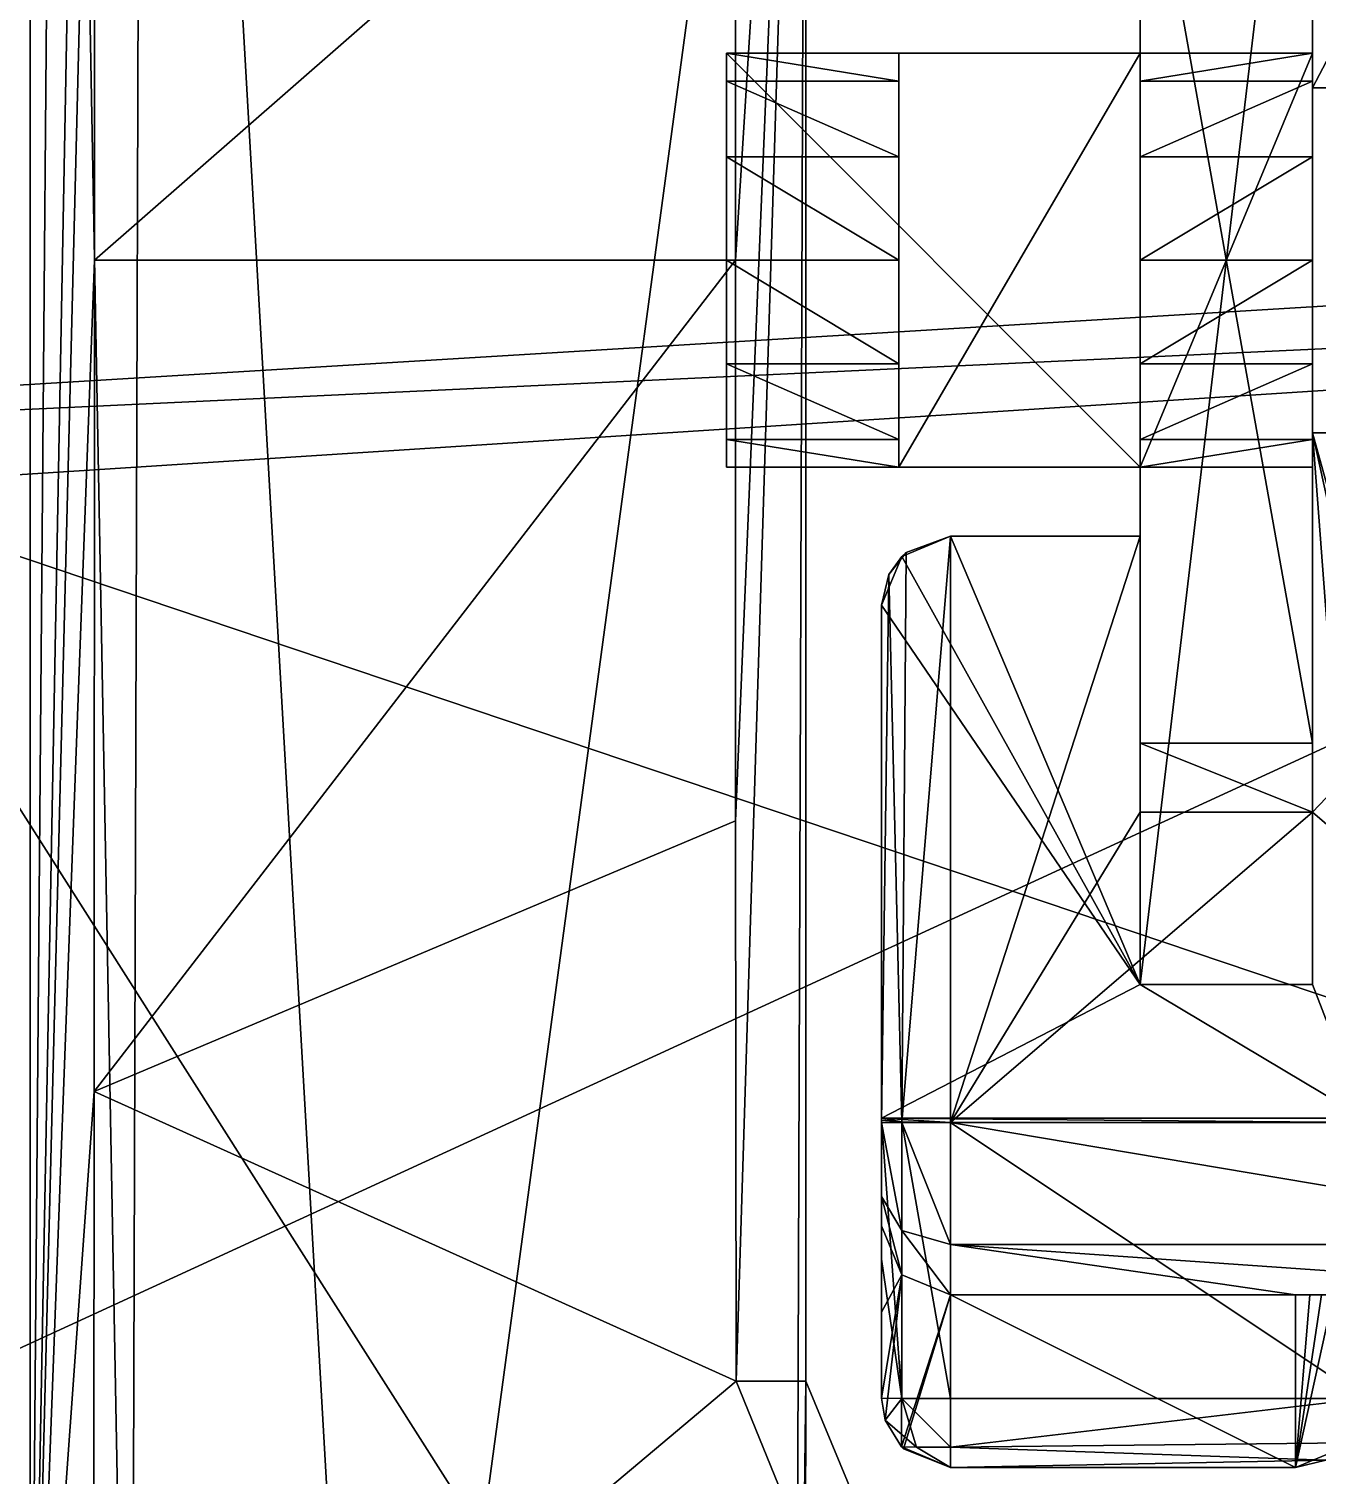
# Model space of a CAD drawing. Header units: millimetres. Extents: x -228 to 228, y -204 to 237.
# Drawn here: x -36.004 to -32.267, y -3.522 to 0.671 of the extents above; entities that cross this region are included whole.
import ezdxf

# ---------------------------------------------------------------- set-up
doc = ezdxf.new("R2010")
doc.units = ezdxf.units.MM
doc.header["$LTSCALE"] = 127.314815
for name, color, linetype in [('2239', 7, 'CONTINUOUS'), ('4303', 7, 'CONTINUOUS'), ('4312', 7, 'CONTINUOUS'), ('4602', 7, 'CONTINUOUS'), ('5620', 7, 'CONTINUOUS'), ('5668', 7, 'CONTINUOUS'), ('5669', 7, 'CONTINUOUS'), ('5715', 7, 'CONTINUOUS'), ('5716', 7, 'CONTINUOUS'), ('5718', 7, 'CONTINUOUS'), ('5723', 7, 'CONTINUOUS'), ('5725', 7, 'CONTINUOUS'), ('5727', 7, 'CONTINUOUS'), ('5729', 7, 'CONTINUOUS'), ('5902', 7, 'CONTINUOUS'), ('5910', 7, 'CONTINUOUS'), ('5911', 7, 'CONTINUOUS'), ('5922', 7, 'CONTINUOUS'), ('5923', 7, 'CONTINUOUS'), ('5924', 7, 'CONTINUOUS'), ('5925', 7, 'CONTINUOUS'), ('5926', 7, 'CONTINUOUS'), ('5935', 7, 'CONTINUOUS'), ('5936', 7, 'CONTINUOUS'), ('6000', 7, 'CONTINUOUS'), ('6010', 7, 'CONTINUOUS'), ('6146', 7, 'CONTINUOUS'), ('6147', 7, 'CONTINUOUS'), ('6151', 7, 'CONTINUOUS'), ('6152', 7, 'CONTINUOUS'), ('6153', 7, 'CONTINUOUS'), ('6154', 7, 'CONTINUOUS'), ('6155', 7, 'CONTINUOUS'), ('6157', 7, 'CONTINUOUS'), ('6158', 7, 'CONTINUOUS'), ('6159', 7, 'CONTINUOUS'), ('6160', 7, 'CONTINUOUS'), ('6161', 7, 'CONTINUOUS'), ('6162', 7, 'CONTINUOUS'), ('6163', 7, 'CONTINUOUS'), ('6164', 7, 'CONTINUOUS'), ('6165', 7, 'CONTINUOUS'), ('6166', 7, 'CONTINUOUS'), ('6167', 7, 'CONTINUOUS'), ('6193', 7, 'CONTINUOUS'), ('6198', 7, 'CONTINUOUS'), ('6202', 7, 'CONTINUOUS'), ('6204', 7, 'CONTINUOUS'), ('6295', 7, 'CONTINUOUS'), ('6301', 7, 'CONTINUOUS')]:
    doc.layers.add(name, color=color, linetype=linetype)

msp = doc.modelspace()

# ---------------------------------------------------------------- linework, layer by layer
at = {"layer": '2239', "color": 5, "linetype": 'Continuous'}
msp.add_3dface([(-33.5, 49, 1084.49), (-50.2237, -78.1536, 1084.49), (-34.9323, 44.5917, 1084.49), (-33.5, 49, 1084.49)], dxfattribs=at)
at = {"layer": '4303', "color": 6, "linetype": 'Continuous'}
for points in [[(-27.7579, -3.6463, 1069.0156), (-25.4538, 0.0609, 1068.1537), (-36.6226, -0.6594, 1072.2451), (-27.7579, -3.6463, 1069.0156)], [(-41.0937, -4.2681, 1073.5661), (-34.4516, -4.071, 1071.462), (-36.6226, -0.6594, 1072.2451), (-41.0937, -4.2681, 1073.5661)], [(-34.4516, -4.071, 1071.462), (-27.7579, -3.6463, 1069.0156), (-36.6226, -0.6594, 1072.2451), (-34.4516, -4.071, 1071.462)]]:
    msp.add_3dface(points, dxfattribs=at)
at = {"layer": '4312', "color": 6, "linetype": 'Continuous'}
for points in [[(-36.6226, -0.6594, 1072.2451), (-25.4538, 0.0609, 1068.1537), (-41.2243, -0.6767, 1038.9183), (-36.6226, -0.6594, 1072.2451)], [(-41.2243, -0.6767, 1038.9183), (-25.4538, 0.0609, 1068.1537), (-29.0418, 0.0609, 1038.9312), (-41.2243, -0.6767, 1038.9183)]]:
    msp.add_3dface(points, dxfattribs=at)
at = {"layer": '4602', "color": 6, "linetype": 'Continuous'}
for points in [[(-37.9733, -4.0485, 1038.8595), (-41.2243, -0.6767, 1038.9183), (-29.0418, 0.0609, 1038.9312), (-37.9733, -4.0485, 1038.8595)], [(-32.2296, -3.7034, 1038.8655), (-37.9733, -4.0485, 1038.8595), (-29.0418, 0.0609, 1038.9312), (-32.2296, -3.7034, 1038.8655)]]:
    msp.add_3dface(points, dxfattribs=at)
at = {"layer": '5620', "color": 6, "linetype": 'Continuous'}
for points in [[(-33.4718, -2.5, 1030.5486), (-33.4718, -2.8131, 1030.6788), (-33.5304, -2.5, 1030.69), (-33.4718, -2.5, 1030.5486)], [(-33.5304, -2.5, 1030.69), (-33.4718, -2.8131, 1030.6788), (-33.5304, -2.715, 1030.7808), (-33.5304, -2.5, 1030.69)], [(-33.4718, -2.5, 1030.5486), (-33.3304, -2.5, 1030.49), (-33.3304, -2.8536, 1030.6364), (-33.4718, -2.5, 1030.5486)], [(-33.4718, -2.8131, 1030.6788), (-33.4718, -2.5, 1030.5486), (-33.3304, -2.8536, 1030.6364), (-33.4718, -2.8131, 1030.6788)], [(-33.4718, -2.8131, 1030.6788), (-33.4718, -2.9414, 1030.9927), (-33.5304, -2.715, 1030.7808), (-33.4718, -2.8131, 1030.6788)], [(-33.5304, -2.715, 1030.7808), (-33.4718, -2.9414, 1030.9927), (-33.5304, -2.7999, 1030.9982), (-33.5304, -2.715, 1030.7808)], [(-33.4718, -2.9414, 1030.9927), (-33.4718, -2.8131, 1030.6788), (-33.3304, -3, 1030.99), (-33.4718, -2.9414, 1030.9927)], [(-33.3304, -3, 1030.99), (-33.4718, -2.8131, 1030.6788), (-33.3304, -2.8536, 1030.6364), (-33.3304, -3, 1030.99)]]:
    msp.add_3dface(points, dxfattribs=at)
at = {"layer": '5668', "color": 6, "linetype": 'Continuous'}
for points in [[(-32.2804, -0.5, 1036.14), (-31.7304, -2.4878, 1036.14), (-29.9804, -0.5, 1036.14), (-32.2804, -0.5, 1036.14)], [(-31.7304, -2.4878, 1036.14), (-32.2804, -0.5, 1036.14), (-31.7304, -3, 1036.14), (-31.7304, -2.4878, 1036.14)], [(-32.2804, -0.5, 1036.14), (-32.2804, -2.1, 1036.14), (-32.1304, -2.4878, 1036.14), (-32.2804, -0.5, 1036.14)], [(-31.7304, -3, 1036.14), (-32.2804, -0.5, 1036.14), (-32.1304, -2.4878, 1036.14), (-31.7304, -3, 1036.14)], [(-33.3304, -0.8, 1036.14), (-33.4718, -0.8586, 1036.14), (-32.7804, -2.1, 1036.14), (-33.3304, -0.8, 1036.14)], [(-32.7804, -0.8, 1036.14), (-33.3304, -0.8, 1036.14), (-32.7804, -2.1, 1036.14), (-32.7804, -0.8, 1036.14)], [(-33.4718, -0.8586, 1036.14), (-33.5304, -1, 1036.14), (-32.7804, -2.1, 1036.14), (-33.4718, -0.8586, 1036.14)], [(-33.5304, -1, 1036.14), (-33.5304, -2.4878, 1036.14), (-32.7804, -2.1, 1036.14), (-33.5304, -1, 1036.14)], [(-33.5304, -2.4878, 1036.14), (-32.1304, -2.4878, 1036.14), (-32.7804, -2.1, 1036.14), (-33.5304, -2.4878, 1036.14)], [(-32.1304, -2.4878, 1036.14), (-32.2804, -2.1, 1036.14), (-32.7804, -2.1, 1036.14), (-32.1304, -2.4878, 1036.14)]]:
    msp.add_3dface(points, dxfattribs=at)
at = {"layer": '5669', "color": 6, "linetype": 'Continuous'}
for points in [[(-29.9804, 0.5, 1036.14), (-32.1304, 2.4878, 1036.14), (-32.2804, 2.1, 1036.14), (-29.9804, 0.5, 1036.14)], [(-32.2804, 0.5, 1036.14), (-29.9804, 0.5, 1036.14), (-32.2804, 2.1, 1036.14), (-32.2804, 0.5, 1036.14)]]:
    msp.add_3dface(points, dxfattribs=at)
at = {"layer": '5715', "color": 6, "linetype": 'Continuous'}
for points in [[(-31.2304, -3, 1030.99), (-31.2304, -3, 1032.04), (-32.3304, -3, 1030.99), (-31.2304, -3, 1030.99)], [(-32.3304, -3, 1030.99), (-31.2304, -3, 1032.04), (-32.2886, -3, 1031.0371), (-32.3304, -3, 1030.99)], [(-32.2886, -3, 1031.0371), (-31.2304, -3, 1032.04), (-32.2544, -3, 1031.1497), (-32.2886, -3, 1031.0371)]]:
    msp.add_3dface(points, dxfattribs=at)
at = {"layer": '5716', "color": 6, "linetype": 'Continuous'}
for points in [[(-33.3304, -2.5, 1036.49), (-33.3304, -3.3, 1036.49), (-32.1304, -3.3, 1036.49), (-33.3304, -2.5, 1036.49)], [(-32.1304, -2.5, 1036.49), (-33.3304, -2.5, 1036.49), (-32.1304, -3.3, 1036.49), (-32.1304, -2.5, 1036.49)]]:
    msp.add_3dface(points, dxfattribs=at)
at = {"layer": '5718', "color": 6, "linetype": 'Continuous'}
for points in [[(-32.1304, -2.4878, 1036.14), (-33.5304, -2.4878, 1036.14), (-32.1304, -2.5, 1036.49), (-32.1304, -2.4878, 1036.14)], [(-33.5304, -2.4878, 1036.14), (-33.3304, -2.5, 1036.49), (-32.1304, -2.5, 1036.49), (-33.5304, -2.4878, 1036.14)], [(-33.3304, -2.5, 1036.49), (-33.5304, -2.4878, 1036.14), (-33.4718, -2.498, 1036.4314), (-33.3304, -2.5, 1036.49)], [(-33.4718, -2.498, 1036.4314), (-33.5304, -2.4878, 1036.14), (-33.5304, -2.493, 1036.29), (-33.4718, -2.498, 1036.4314)]]:
    msp.add_3dface(points, dxfattribs=at)
at = {"layer": '5723', "color": 6, "linetype": 'Continuous'}
for points in [[(-33.3304, -0.8, 1036.14), (-32.7804, -0.8, 1036.14), (-32.7804, -0.8, 1030.49), (-33.3304, -0.8, 1036.14)], [(-33.3304, -0.8, 1036.14), (-32.7804, -0.8, 1030.49), (-33.3304, -0.8, 1030.49), (-33.3304, -0.8, 1036.14)]]:
    msp.add_3dface(points, dxfattribs=at)
at = {"layer": '5725', "color": 6, "linetype": 'Continuous'}
for points in [[(-30.591, -0.5, 1033.1007), (-31.0304, -0.5, 1032.04), (-32.2804, -0.5, 1036.14), (-30.591, -0.5, 1033.1007)], [(-32.2804, -0.5, 1036.14), (-31.0304, -0.5, 1032.04), (-31.0304, -0.5, 1030.69), (-32.2804, -0.5, 1036.14)], [(-30.591, -0.5, 1033.1007), (-32.2804, -0.5, 1036.14), (-29.9804, -0.5, 1033.54), (-30.591, -0.5, 1033.1007)], [(-32.2804, -0.5, 1036.14), (-29.9804, -0.5, 1036.14), (-29.9804, -0.5, 1033.54), (-32.2804, -0.5, 1036.14)], [(-32.2804, -0.5, 1036.14), (-31.0304, -0.5, 1030.69), (-31.089, -0.5, 1030.5486), (-32.2804, -0.5, 1036.14)], [(-32.2804, -0.5, 1030.49), (-32.2804, -0.5, 1036.14), (-31.2304, -0.5, 1030.49), (-32.2804, -0.5, 1030.49)], [(-31.2304, -0.5, 1030.49), (-32.2804, -0.5, 1036.14), (-31.089, -0.5, 1030.5486), (-31.2304, -0.5, 1030.49)]]:
    msp.add_3dface(points, dxfattribs=at)
at = {"layer": '5727', "color": 6, "linetype": 'Continuous'}
for points in [[(-31.0304, 0.5, 1032.04), (-30.591, 0.5, 1033.1007), (-32.2804, 0.5, 1030.49), (-31.0304, 0.5, 1032.04)], [(-31.0304, 0.5, 1030.69), (-31.0304, 0.5, 1032.04), (-32.2804, 0.5, 1030.49), (-31.0304, 0.5, 1030.69)], [(-30.591, 0.5, 1033.1007), (-29.9804, 0.5, 1036.14), (-32.2804, 0.5, 1030.49), (-30.591, 0.5, 1033.1007)], [(-29.9804, 0.5, 1036.14), (-32.2804, 0.5, 1036.14), (-32.2804, 0.5, 1030.49), (-29.9804, 0.5, 1036.14)], [(-31.0304, 0.5, 1030.69), (-32.2804, 0.5, 1030.49), (-31.089, 0.5, 1030.5486), (-31.0304, 0.5, 1030.69)], [(-31.089, 0.5, 1030.5486), (-32.2804, 0.5, 1030.49), (-31.2304, 0.5, 1030.49), (-31.089, 0.5, 1030.5486)]]:
    msp.add_3dface(points, dxfattribs=at)
at = {"layer": '5729', "color": 6, "linetype": 'Continuous'}
for points in [[(-33.4718, -0.8586, 1036.14), (-33.3304, -0.8, 1036.14), (-33.4594, -0.8471, 1030.5371), (-33.4718, -0.8586, 1036.14)], [(-33.3304, -0.8, 1036.14), (-33.3304, -0.8, 1030.49), (-33.4594, -0.8471, 1030.5371), (-33.3304, -0.8, 1036.14)], [(-33.5304, -1, 1036.14), (-33.4718, -0.8586, 1036.14), (-33.5304, -1, 1030.69), (-33.5304, -1, 1036.14)], [(-33.5304, -1, 1030.69), (-33.4718, -0.8586, 1036.14), (-33.5097, -0.9114, 1030.6014), (-33.5304, -1, 1030.69)], [(-33.5097, -0.9114, 1030.6014), (-33.4718, -0.8586, 1036.14), (-33.4594, -0.8471, 1030.5371), (-33.5097, -0.9114, 1030.6014)]]:
    msp.add_3dface(points, dxfattribs=at)
at = {"layer": '5902', "color": 6, "linetype": 'Continuous'}
for points in [[(-33.5304, -2.5, 1030.69), (-33.5304, -2.715, 1030.7808), (-33.5304, -1, 1030.69), (-33.5304, -2.5, 1030.69)], [(-33.5304, -2.715, 1030.7808), (-33.5304, -2.7999, 1030.9982), (-33.5304, -1, 1030.69), (-33.5304, -2.715, 1030.7808)], [(-33.5304, -1, 1030.69), (-33.5304, -2.7999, 1030.9982), (-33.5304, -3.0495, 1033.6441), (-33.5304, -1, 1030.69)], [(-33.5304, -2.4878, 1036.14), (-33.5304, -1, 1036.14), (-33.5304, -1, 1030.69), (-33.5304, -2.4878, 1036.14)], [(-33.5304, -2.4878, 1036.14), (-33.5304, -1, 1030.69), (-33.5304, -3.0495, 1033.6441), (-33.5304, -2.4878, 1036.14)], [(-33.5304, -2.493, 1036.29), (-33.5304, -2.4878, 1036.14), (-33.5304, -2.8961, 1036.29), (-33.5304, -2.493, 1036.29)], [(-33.5304, -2.8961, 1036.29), (-33.5304, -2.4878, 1036.14), (-33.5304, -3.2991, 1036.29), (-33.5304, -2.8961, 1036.29)], [(-33.5304, -3.2991, 1036.29), (-33.5304, -2.4878, 1036.14), (-33.5304, -3.0495, 1033.6441), (-33.5304, -3.2991, 1036.29)]]:
    msp.add_3dface(points, dxfattribs=at)
at = {"layer": '5910', "color": 6, "linetype": 'Continuous'}
for points in [[(-31.2304, 0.5, 1030.49), (-32.2804, 0.5, 1030.49), (-31.2304, 2.5, 1030.49), (-31.2304, 0.5, 1030.49)], [(-32.2804, 0.5, 1030.49), (-32.2804, 1.6, 1030.49), (-31.2304, 2.5, 1030.49), (-32.2804, 0.5, 1030.49)]]:
    msp.add_3dface(points, dxfattribs=at)
at = {"layer": '5911', "color": 6, "linetype": 'Continuous'}
for points in [[(-32.2804, -0.5, 1030.49), (-31.2304, -0.5, 1030.49), (-32.2804, -1.6, 1030.49), (-32.2804, -0.5, 1030.49)], [(-32.2804, -1.6, 1030.49), (-31.2304, -0.5, 1030.49), (-31.2304, -2.5, 1030.49), (-32.2804, -1.6, 1030.49)], [(-32.7804, -0.8, 1030.49), (-33.3304, -2.5, 1030.49), (-33.3304, -0.8, 1030.49), (-32.7804, -0.8, 1030.49)], [(-33.3304, -2.5, 1030.49), (-32.7804, -0.8, 1030.49), (-32.7804, -1.6, 1030.49), (-33.3304, -2.5, 1030.49)], [(-32.2804, -1.6, 1030.49), (-33.3304, -2.5, 1030.49), (-32.7804, -1.6, 1030.49), (-32.2804, -1.6, 1030.49)], [(-33.3304, -2.5, 1030.49), (-32.2804, -1.6, 1030.49), (-31.2304, -2.5, 1030.49), (-33.3304, -2.5, 1030.49)]]:
    msp.add_3dface(points, dxfattribs=at)
at = {"layer": '5922', "color": 6, "linetype": 'Continuous'}
for points in [[(-33.3304, -2.5, 1030.49), (-33.4718, -2.5, 1030.5486), (-33.3304, -0.8, 1030.49), (-33.3304, -2.5, 1030.49)], [(-33.3304, -0.8, 1030.49), (-33.4718, -2.5, 1030.5486), (-33.4594, -0.8471, 1030.5371), (-33.3304, -0.8, 1030.49)], [(-33.4718, -2.5, 1030.5486), (-33.5097, -0.9114, 1030.6014), (-33.4594, -0.8471, 1030.5371), (-33.4718, -2.5, 1030.5486)], [(-33.4718, -2.5, 1030.5486), (-33.5304, -2.5, 1030.69), (-33.5097, -0.9114, 1030.6014), (-33.4718, -2.5, 1030.5486)], [(-33.5304, -2.5, 1030.69), (-33.5304, -1, 1030.69), (-33.5097, -0.9114, 1030.6014), (-33.5304, -2.5, 1030.69)]]:
    msp.add_3dface(points, dxfattribs=at)
at = {"layer": '5923', "color": 6, "linetype": 'Continuous'}
for points in [[(-33.4718, -2.498, 1036.4314), (-33.5304, -2.493, 1036.29), (-33.4718, -3.3, 1036.4314), (-33.4718, -2.498, 1036.4314)], [(-33.5304, -2.493, 1036.29), (-33.5304, -2.8961, 1036.29), (-33.4718, -3.3, 1036.4314), (-33.5304, -2.493, 1036.29)], [(-33.3304, -3.3, 1036.49), (-33.3304, -2.5, 1036.49), (-33.4718, -2.498, 1036.4314), (-33.3304, -3.3, 1036.49)], [(-33.3304, -3.3, 1036.49), (-33.4718, -2.498, 1036.4314), (-33.4718, -3.3, 1036.4314), (-33.3304, -3.3, 1036.49)], [(-33.5304, -2.8961, 1036.29), (-33.5304, -3.2991, 1036.29), (-33.4718, -3.3, 1036.4314), (-33.5304, -2.8961, 1036.29)]]:
    msp.add_3dface(points, dxfattribs=at)
at = {"layer": '5924', "color": 6, "linetype": 'Continuous'}
msp.add_3dface([(-32.3304, -3.5, 1036.29), (-32.1889, -3.4413, 1036.2928), (-32.2419, -3.4794, 1036.3785), (-32.3304, -3.5, 1036.29)], dxfattribs=at)
at = {"layer": '5925', "color": 6, "linetype": 'Continuous'}
for points in [[(-33.4718, -3.3, 1036.4314), (-33.5304, -3.2991, 1036.29), (-33.5202, -3.363, 1036.2946), (-33.4718, -3.3, 1036.4314)], [(-33.4295, -3.4414, 1036.3909), (-33.4718, -3.3, 1036.4314), (-33.5202, -3.363, 1036.2946), (-33.4295, -3.4414, 1036.3909)], [(-33.3304, -3.3, 1036.49), (-33.4718, -3.3, 1036.4314), (-33.3304, -3.4414, 1036.4314), (-33.3304, -3.3, 1036.49)], [(-33.3304, -3.4414, 1036.4314), (-33.4718, -3.3, 1036.4314), (-33.4295, -3.4414, 1036.3909), (-33.3304, -3.4414, 1036.4314)], [(-33.4728, -3.4404, 1036.2926), (-33.4295, -3.4414, 1036.3909), (-33.5202, -3.363, 1036.2946), (-33.4728, -3.4404, 1036.2926)], [(-33.4295, -3.4414, 1036.3909), (-33.4728, -3.4404, 1036.2926), (-33.3304, -3.5, 1036.29), (-33.4295, -3.4414, 1036.3909)], [(-33.3304, -3.5, 1036.29), (-33.4728, -3.4404, 1036.2926), (-33.4672, -3.4458, 1036.2923), (-33.3304, -3.5, 1036.29)], [(-33.3304, -3.4414, 1036.4314), (-33.4295, -3.4414, 1036.3909), (-33.3304, -3.5, 1036.29), (-33.3304, -3.4414, 1036.4314)]]:
    msp.add_3dface(points, dxfattribs=at)
at = {"layer": '5926', "color": 6, "linetype": 'Continuous'}
for points in [[(-32.1304, -3.3, 1036.49), (-33.3304, -3.3, 1036.49), (-33.3304, -3.4414, 1036.4314), (-32.1304, -3.3, 1036.49)], [(-32.1776, -3.429, 1036.4428), (-32.1304, -3.3, 1036.49), (-33.3304, -3.4414, 1036.4314), (-32.1776, -3.429, 1036.4428)], [(-32.2419, -3.4794, 1036.3785), (-32.1776, -3.429, 1036.4428), (-33.3304, -3.4414, 1036.4314), (-32.2419, -3.4794, 1036.3785)], [(-32.2419, -3.4794, 1036.3785), (-33.3304, -3.4414, 1036.4314), (-33.3304, -3.5, 1036.29), (-32.2419, -3.4794, 1036.3785)], [(-32.3304, -3.5, 1036.29), (-32.2419, -3.4794, 1036.3785), (-33.3304, -3.5, 1036.29), (-32.3304, -3.5, 1036.29)]]:
    msp.add_3dface(points, dxfattribs=at)
at = {"layer": '5935', "color": 6, "linetype": 'Continuous'}
for points in [[(-33.3304, -2.8536, 1030.6364), (-33.3304, -2.5, 1030.49), (-31.2304, -2.8536, 1030.6364), (-33.3304, -2.8536, 1030.6364)], [(-33.3304, -2.5, 1030.49), (-31.2304, -2.5, 1030.49), (-31.2304, -2.8536, 1030.6364), (-33.3304, -2.5, 1030.49)], [(-33.3304, -3, 1030.99), (-33.3304, -2.8536, 1030.6364), (-32.3304, -3, 1030.99), (-33.3304, -3, 1030.99)], [(-33.3304, -2.8536, 1030.6364), (-31.2304, -3, 1030.99), (-32.3304, -3, 1030.99), (-33.3304, -2.8536, 1030.6364)], [(-31.2304, -3, 1030.99), (-33.3304, -2.8536, 1030.6364), (-31.2304, -2.8536, 1030.6364), (-31.2304, -3, 1030.99)]]:
    msp.add_3dface(points, dxfattribs=at)
at = {"layer": '5936', "color": 6, "linetype": 'Continuous'}
for points in [[(-33.3304, -3, 1030.99), (-32.3304, -3, 1030.99), (-32.3304, -3.5, 1036.29), (-33.3304, -3, 1030.99)], [(-33.3304, -3, 1030.99), (-32.3304, -3.5, 1036.29), (-33.3304, -3.5, 1036.29), (-33.3304, -3, 1030.99)]]:
    msp.add_3dface(points, dxfattribs=at)
at = {"layer": '6000', "color": 6, "linetype": 'Continuous'}
for points in [[(-33.5304, -2.7999, 1030.9982), (-33.4718, -2.9414, 1030.9927), (-33.5304, -3.0495, 1033.6441), (-33.5304, -2.7999, 1030.9982)], [(-33.4718, -2.9414, 1030.9927), (-33.5304, -3.2991, 1036.29), (-33.5304, -3.0495, 1033.6441), (-33.4718, -2.9414, 1030.9927)], [(-33.5304, -3.2991, 1036.29), (-33.4718, -2.9414, 1030.9927), (-33.5202, -3.363, 1036.2946), (-33.5304, -3.2991, 1036.29)], [(-33.4718, -2.9414, 1030.9927), (-33.4728, -3.4404, 1036.2926), (-33.5202, -3.363, 1036.2946), (-33.4718, -2.9414, 1030.9927)], [(-33.4718, -2.9414, 1030.9927), (-33.3304, -3, 1030.99), (-33.4728, -3.4404, 1036.2926), (-33.4718, -2.9414, 1030.9927)], [(-33.4728, -3.4404, 1036.2926), (-33.3304, -3, 1030.99), (-33.4672, -3.4458, 1036.2923), (-33.4728, -3.4404, 1036.2926)], [(-33.3304, -3, 1030.99), (-33.3304, -3.5, 1036.29), (-33.4672, -3.4458, 1036.2923), (-33.3304, -3, 1030.99)]]:
    msp.add_3dface(points, dxfattribs=at)
at = {"layer": '6010', "color": 6, "linetype": 'Continuous'}
for points in [[(-32.3304, -3, 1030.99), (-32.2886, -3, 1031.0371), (-32.3304, -3.5, 1036.29), (-32.3304, -3, 1030.99)], [(-32.2886, -3, 1031.0371), (-32.2544, -3, 1031.1497), (-32.3304, -3.5, 1036.29), (-32.2886, -3, 1031.0371)], [(-32.2544, -3, 1031.1497), (-32.2198, -3, 1031.3451), (-32.3304, -3.5, 1036.29), (-32.2544, -3, 1031.1497)], [(-32.2198, -3, 1031.3451), (-32.1889, -3.4413, 1036.2928), (-32.3304, -3.5, 1036.29), (-32.2198, -3, 1031.3451)]]:
    msp.add_3dface(points, dxfattribs=at)
at = {"layer": '6146', "color": 6, "linetype": 'Continuous'}
for points in [[(-32.2804, 0.6, 1026.29), (-32.2804, 0.6, 1029.4013), (-32.7804, 0.6, 1026.29), (-32.2804, 0.6, 1026.29)], [(-32.7804, 0.6, 1026.29), (-32.2804, 0.6, 1029.4013), (-32.7804, 0.6, 1029.1126), (-32.7804, 0.6, 1026.29)]]:
    msp.add_3dface(points, dxfattribs=at)
at = {"layer": '6147', "color": 6, "linetype": 'Continuous'}
for points in [[(-32.2804, -0.6, 1026.29), (-32.7804, -0.6, 1026.29), (-32.7804, -0.6, 1029.1126), (-32.2804, -0.6, 1026.29)], [(-32.2804, -0.6, 1029.4013), (-32.2804, -0.6, 1026.29), (-32.7804, -0.6, 1029.1126), (-32.2804, -0.6, 1029.4013)]]:
    msp.add_3dface(points, dxfattribs=at)
at = {"layer": '6151', "color": 6, "linetype": 'Continuous'}
for points in [[(-32.2804, 2.1, 1036.49), (-32.7804, 2.1, 1036.49), (-32.7804, -2.1, 1036.49), (-32.2804, 2.1, 1036.49)], [(-32.2804, -2.1, 1036.49), (-32.2804, 2.1, 1036.49), (-32.7804, -2.1, 1036.49), (-32.2804, -2.1, 1036.49)]]:
    msp.add_3dface(points, dxfattribs=at)
at = {"layer": '6152', "color": 6, "linetype": 'Continuous'}
for points in [[(-32.7804, -2.1, 1036.14), (-32.2804, -2.1, 1036.14), (-32.7804, -2.1, 1036.49), (-32.7804, -2.1, 1036.14)], [(-32.2804, -2.1, 1036.14), (-32.2804, -2.1, 1036.49), (-32.7804, -2.1, 1036.49), (-32.2804, -2.1, 1036.14)]]:
    msp.add_3dface(points, dxfattribs=at)
at = {"layer": '6153', "color": 6, "linetype": 'Continuous'}
for points in [[(-32.2804, -1.6, 1030.49), (-32.7804, -1.6, 1030.49), (-32.7804, -1.6, 1029.69), (-32.2804, -1.6, 1030.49)], [(-32.2804, -1.6, 1029.69), (-32.2804, -1.6, 1030.49), (-32.7804, -1.6, 1029.69), (-32.2804, -1.6, 1029.69)]]:
    msp.add_3dface(points, dxfattribs=at)
at = {"layer": '6154', "color": 6, "linetype": 'Continuous'}
for points in [[(-32.2804, -1.6, 1029.69), (-32.7804, -1.6, 1029.69), (-32.7804, -1.4, 1028.9971), (-32.2804, -1.6, 1029.69)], [(-32.2804, -1.4, 1028.9971), (-32.2804, -1.6, 1029.69), (-32.7804, -1.4, 1028.9971), (-32.2804, -1.4, 1028.9971)]]:
    msp.add_3dface(points, dxfattribs=at)
at = {"layer": '6155', "color": 6, "linetype": 'Continuous'}
for points in [[(-32.2804, -1.4, 1028.9971), (-32.7804, -1.4, 1028.9971), (-32.7804, -1.4, 1023.99), (-32.2804, -1.4, 1028.9971)], [(-32.2804, -1.4, 1028.9971), (-32.7804, -1.4, 1023.99), (-32.2804, -1.4, 1023.99), (-32.2804, -1.4, 1028.9971)]]:
    msp.add_3dface(points, dxfattribs=at)
at = {"layer": '6157', "color": 6, "linetype": 'Continuous'}
for points in [[(-32.2804, -2.1, 1036.14), (-32.2804, -0.5, 1036.14), (-32.2804, 2.1, 1036.49), (-32.2804, -2.1, 1036.14)], [(-32.2804, -2.1, 1036.14), (-32.2804, 2.1, 1036.49), (-32.2804, -2.1, 1036.49), (-32.2804, -2.1, 1036.14)], [(-32.2804, -0.5, 1036.14), (-32.2804, 0.5, 1036.14), (-32.2804, 2.1, 1036.49), (-32.2804, -0.5, 1036.14)], [(-32.2804, 0.5, 1036.14), (-32.2804, 2.1, 1036.14), (-32.2804, 2.1, 1036.49), (-32.2804, 0.5, 1036.14)], [(-32.2804, 1.6, 1030.49), (-32.2804, 0.5, 1030.49), (-32.2804, -1.6, 1029.69), (-32.2804, 1.6, 1030.49)], [(-32.2804, 1.6, 1029.69), (-32.2804, 1.6, 1030.49), (-32.2804, -1.6, 1029.69), (-32.2804, 1.6, 1029.69)], [(-32.2804, -0.6, 1029.4013), (-32.2804, 0.6, 1029.4013), (-32.2804, 1.6, 1029.69), (-32.2804, -0.6, 1029.4013)], [(-32.2804, 0.6, 1029.4013), (-32.2804, 1.4, 1028.9971), (-32.2804, 1.6, 1029.69), (-32.2804, 0.6, 1029.4013)], [(-32.2804, -0.6, 1029.4013), (-32.2804, 1.6, 1029.69), (-32.2804, -1.6, 1029.69), (-32.2804, -0.6, 1029.4013)], [(-32.2804, 0.6, 1029.4013), (-32.2804, 0.6, 1026.29), (-32.2804, 1.4, 1028.9971), (-32.2804, 0.6, 1029.4013)], [(-32.2804, 1.4, 1028.9971), (-32.2804, 0.6, 1026.29), (-32.2804, 0.5196, 1025.99), (-32.2804, 1.4, 1028.9971)], [(-32.2804, 1.4, 1023.99), (-32.2804, 1.4, 1028.9971), (-32.2804, 0.5196, 1025.99), (-32.2804, 1.4, 1023.99)], [(-32.2804, -1.4, 1023.99), (-32.2804, 1.4, 1023.99), (-32.2804, 0.5196, 1025.99), (-32.2804, -1.4, 1023.99)], [(-32.2804, 0.3, 1025.7704), (-32.2804, -1.4, 1023.99), (-32.2804, 0.5196, 1025.99), (-32.2804, 0.3, 1025.7704)], [(-32.2804, 0.5, 1036.14), (-32.2804, -0.5, 1036.14), (-32.2804, -0.5, 1030.49), (-32.2804, 0.5, 1036.14)], [(-32.2804, 0.5, 1036.14), (-32.2804, -0.5, 1030.49), (-32.2804, 0.5, 1030.49), (-32.2804, 0.5, 1036.14)], [(-32.2804, 0.5, 1030.49), (-32.2804, -0.5, 1030.49), (-32.2804, -1.6, 1029.69), (-32.2804, 0.5, 1030.49)], [(-32.2804, 0, 1025.69), (-32.2804, -1.4, 1023.99), (-32.2804, 0.3, 1025.7704), (-32.2804, 0, 1025.69)], [(-32.2804, -0.3, 1025.7704), (-32.2804, -1.4, 1023.99), (-32.2804, 0, 1025.69), (-32.2804, -0.3, 1025.7704)], [(-32.2804, -0.5196, 1025.99), (-32.2804, -1.4, 1023.99), (-32.2804, -0.3, 1025.7704), (-32.2804, -0.5196, 1025.99)], [(-32.2804, -0.5, 1030.49), (-32.2804, -1.6, 1030.49), (-32.2804, -1.6, 1029.69), (-32.2804, -0.5, 1030.49)], [(-32.2804, -0.6, 1026.29), (-32.2804, -1.4, 1023.99), (-32.2804, -0.5196, 1025.99), (-32.2804, -0.6, 1026.29)], [(-32.2804, -0.6, 1026.29), (-32.2804, -0.6, 1029.4013), (-32.2804, -1.4, 1028.9971), (-32.2804, -0.6, 1026.29)], [(-32.2804, -0.6, 1026.29), (-32.2804, -1.4, 1028.9971), (-32.2804, -1.4, 1023.99), (-32.2804, -0.6, 1026.29)], [(-32.2804, -0.6, 1029.4013), (-32.2804, -1.6, 1029.69), (-32.2804, -1.4, 1028.9971), (-32.2804, -0.6, 1029.4013)]]:
    msp.add_3dface(points, dxfattribs=at)
at = {"layer": '6158', "color": 6, "linetype": 'Continuous'}
for points in [[(-32.7804, 2.1, 1036.14), (-32.7804, 0.8, 1036.14), (-32.7804, -2.1, 1036.49), (-32.7804, 2.1, 1036.14)], [(-32.7804, 2.1, 1036.49), (-32.7804, 2.1, 1036.14), (-32.7804, -2.1, 1036.49), (-32.7804, 2.1, 1036.49)], [(-32.7804, -0.8, 1030.49), (-32.7804, 0.8, 1030.49), (-32.7804, 1.6, 1029.69), (-32.7804, -0.8, 1030.49)], [(-32.7804, -1.6, 1030.49), (-32.7804, -0.8, 1030.49), (-32.7804, 1.6, 1029.69), (-32.7804, -1.6, 1030.49)], [(-32.7804, -1.6, 1030.49), (-32.7804, 1.6, 1029.69), (-32.7804, 0.6, 1029.69), (-32.7804, -1.6, 1030.49)], [(-32.7804, 1.6, 1029.69), (-32.7804, 1.4, 1028.9971), (-32.7804, 0.6, 1029.69), (-32.7804, 1.6, 1029.69)], [(-32.7804, 0.6, 1026.29), (-32.7804, 0.6, 1029.1126), (-32.7804, 1.4, 1028.9971), (-32.7804, 0.6, 1026.29)], [(-32.7804, 0.6, 1026.29), (-32.7804, 1.4, 1028.9971), (-32.7804, 1.4, 1023.99), (-32.7804, 0.6, 1026.29)], [(-32.7804, 0.6, 1026.29), (-32.7804, 1.4, 1023.99), (-32.7804, 0.5196, 1025.99), (-32.7804, 0.6, 1026.29)], [(-32.7804, 1.4, 1028.9971), (-32.7804, 0.6, 1029.1126), (-32.7804, 0.6, 1029.69), (-32.7804, 1.4, 1028.9971)], [(-32.7804, 1.4, 1023.99), (-32.7804, -1.4, 1023.99), (-32.7804, -0.5196, 1025.99), (-32.7804, 1.4, 1023.99)], [(-32.7804, 0.5196, 1025.99), (-32.7804, 1.4, 1023.99), (-32.7804, 0.3, 1025.7704), (-32.7804, 0.5196, 1025.99)], [(-32.7804, 0.3, 1025.7704), (-32.7804, 1.4, 1023.99), (-32.7804, 0, 1025.69), (-32.7804, 0.3, 1025.7704)], [(-32.7804, 0, 1025.69), (-32.7804, 1.4, 1023.99), (-32.7804, -0.3, 1025.7704), (-32.7804, 0, 1025.69)], [(-32.7804, -0.3, 1025.7704), (-32.7804, 1.4, 1023.99), (-32.7804, -0.5196, 1025.99), (-32.7804, -0.3, 1025.7704)], [(-32.7804, -0.8, 1036.14), (-32.7804, 0.8, 1036.14), (-32.7804, 0.8, 1030.49), (-32.7804, -0.8, 1036.14)], [(-32.7804, 0.8, 1036.14), (-32.7804, -0.8, 1036.14), (-32.7804, -2.1, 1036.49), (-32.7804, 0.8, 1036.14)], [(-32.7804, -0.8, 1030.49), (-32.7804, -0.8, 1036.14), (-32.7804, 0.8, 1030.49), (-32.7804, -0.8, 1030.49)], [(-32.7804, -0.6, 1029.69), (-32.7804, -1.6, 1030.49), (-32.7804, 0.6, 1029.69), (-32.7804, -0.6, 1029.69)], [(-32.7804, -1.4, 1028.9971), (-32.7804, -0.6, 1026.29), (-32.7804, -0.5196, 1025.99), (-32.7804, -1.4, 1028.9971)], [(-32.7804, -1.4, 1023.99), (-32.7804, -1.4, 1028.9971), (-32.7804, -0.5196, 1025.99), (-32.7804, -1.4, 1023.99)], [(-32.7804, -1.6, 1029.69), (-32.7804, -1.6, 1030.49), (-32.7804, -0.6, 1029.69), (-32.7804, -1.6, 1029.69)], [(-32.7804, -0.6, 1029.1126), (-32.7804, -0.6, 1026.29), (-32.7804, -1.4, 1028.9971), (-32.7804, -0.6, 1029.1126)], [(-32.7804, -1.6, 1029.69), (-32.7804, -0.6, 1029.1126), (-32.7804, -1.4, 1028.9971), (-32.7804, -1.6, 1029.69)], [(-32.7804, -0.6, 1029.1126), (-32.7804, -1.6, 1029.69), (-32.7804, -0.6, 1029.69), (-32.7804, -0.6, 1029.1126)], [(-32.7804, -0.8, 1036.14), (-32.7804, -2.1, 1036.14), (-32.7804, -2.1, 1036.49), (-32.7804, -0.8, 1036.14)]]:
    msp.add_3dface(points, dxfattribs=at)
at = {"layer": '6159', "color": 6, "linetype": 'Continuous'}
for points in [[(-32.2804, 0.6, 1026.29), (-32.7804, 0.6, 1026.29), (-32.7804, 0.5196, 1025.99), (-32.2804, 0.6, 1026.29)], [(-32.2804, 0.5196, 1025.99), (-32.2804, 0.6, 1026.29), (-32.7804, 0.5196, 1025.99), (-32.2804, 0.5196, 1025.99)], [(-32.2804, 0.3, 1025.7704), (-32.2804, 0.5196, 1025.99), (-32.7804, 0.3, 1025.7704), (-32.2804, 0.3, 1025.7704)], [(-32.2804, 0.5196, 1025.99), (-32.7804, 0.5196, 1025.99), (-32.7804, 0.3, 1025.7704), (-32.2804, 0.5196, 1025.99)], [(-32.2804, 0, 1025.69), (-32.2804, 0.3, 1025.7704), (-32.7804, 0, 1025.69), (-32.2804, 0, 1025.69)], [(-32.2804, 0.3, 1025.7704), (-32.7804, 0.3, 1025.7704), (-32.7804, 0, 1025.69), (-32.2804, 0.3, 1025.7704)], [(-32.2804, -0.3, 1025.7704), (-32.2804, 0, 1025.69), (-32.7804, -0.3, 1025.7704), (-32.2804, -0.3, 1025.7704)], [(-32.2804, 0, 1025.69), (-32.7804, 0, 1025.69), (-32.7804, -0.3, 1025.7704), (-32.2804, 0, 1025.69)], [(-32.2804, -0.5196, 1025.99), (-32.2804, -0.3, 1025.7704), (-32.7804, -0.5196, 1025.99), (-32.2804, -0.5196, 1025.99)], [(-32.2804, -0.3, 1025.7704), (-32.7804, -0.3, 1025.7704), (-32.7804, -0.5196, 1025.99), (-32.2804, -0.3, 1025.7704)], [(-32.7804, -0.6, 1026.29), (-32.2804, -0.6, 1026.29), (-32.2804, -0.5196, 1025.99), (-32.7804, -0.6, 1026.29)], [(-32.7804, -0.6, 1026.29), (-32.2804, -0.5196, 1025.99), (-32.7804, -0.5196, 1025.99), (-32.7804, -0.6, 1026.29)]]:
    msp.add_3dface(points, dxfattribs=at)
at = {"layer": '6160', "color": 6, "linetype": 'Continuous'}
for points in [[(-32.7804, 0.6, 1029.69), (-32.7804, 0.6, 1029.1126), (-33.9804, 0.6, 1028.9972), (-32.7804, 0.6, 1029.69)], [(-32.7804, 0.6, 1029.1126), (-33.4804, 0.6, 1028.7085), (-33.9804, 0.6, 1028.9972), (-32.7804, 0.6, 1029.1126)], [(-33.9804, 0.6, 1028.9972), (-33.4804, 0.6, 1028.7085), (-33.4804, 0.6, 1026.95), (-33.9804, 0.6, 1028.9972)], [(-33.9804, 0.6, 1026.95), (-33.9804, 0.6, 1028.9972), (-33.4804, 0.6, 1026.95), (-33.9804, 0.6, 1026.95)]]:
    msp.add_3dface(points, dxfattribs=at)
at = {"layer": '6161', "color": 6, "linetype": 'Continuous'}
for points in [[(-32.7804, -0.6, 1029.1126), (-32.7804, -0.6, 1029.69), (-33.9804, -0.6, 1028.9972), (-32.7804, -0.6, 1029.1126)], [(-32.7804, -0.6, 1029.1126), (-33.9804, -0.6, 1028.9972), (-33.4804, -0.6, 1028.7085), (-32.7804, -0.6, 1029.1126)], [(-33.4804, -0.6, 1028.7085), (-33.9804, -0.6, 1028.9972), (-33.9804, -0.6, 1026.95), (-33.4804, -0.6, 1028.7085)], [(-33.4804, -0.6, 1026.95), (-33.4804, -0.6, 1028.7085), (-33.9804, -0.6, 1026.95), (-33.4804, -0.6, 1026.95)]]:
    msp.add_3dface(points, dxfattribs=at)
at = {"layer": '6162', "color": 6, "linetype": 'Continuous'}
for points in [[(-32.7804, 0.6, 1029.1126), (-32.7804, -0.6, 1029.1126), (-33.4804, -0.6, 1028.7085), (-32.7804, 0.6, 1029.1126)], [(-33.4804, 0.6, 1028.7085), (-32.7804, 0.6, 1029.1126), (-33.4804, -0.6, 1028.7085), (-33.4804, 0.6, 1028.7085)], [(-32.7804, 0.6, 1029.1126), (-32.2804, 0.6, 1029.4013), (-32.7804, -0.6, 1029.1126), (-32.7804, 0.6, 1029.1126)], [(-32.2804, 0.6, 1029.4013), (-32.2804, -0.6, 1029.4013), (-32.7804, -0.6, 1029.1126), (-32.2804, 0.6, 1029.4013)]]:
    msp.add_3dface(points, dxfattribs=at)
at = {"layer": '6163', "color": 6, "linetype": 'Continuous'}
for points in [[(-33.4804, 0.6, 1026.95), (-33.4804, 0.6, 1028.7085), (-33.4804, -0.6, 1026.95), (-33.4804, 0.6, 1026.95)], [(-33.4804, 0.6, 1028.7085), (-33.4804, -0.6, 1028.7085), (-33.4804, -0.6, 1026.95), (-33.4804, 0.6, 1028.7085)], [(-33.4804, 0.6, 1026.95), (-33.4804, -0.6, 1026.95), (-33.4804, -0.5196, 1026.65), (-33.4804, 0.6, 1026.95)], [(-33.4804, 0.5196, 1026.65), (-33.4804, 0.6, 1026.95), (-33.4804, -0.5196, 1026.65), (-33.4804, 0.5196, 1026.65)], [(-33.4804, 0.3, 1026.4304), (-33.4804, 0.5196, 1026.65), (-33.4804, -0.3, 1026.4304), (-33.4804, 0.3, 1026.4304)], [(-33.4804, -0.3, 1026.4304), (-33.4804, 0.5196, 1026.65), (-33.4804, -0.5196, 1026.65), (-33.4804, -0.3, 1026.4304)], [(-33.4804, 0, 1026.35), (-33.4804, 0.3, 1026.4304), (-33.4804, -0.3, 1026.4304), (-33.4804, 0, 1026.35)]]:
    msp.add_3dface(points, dxfattribs=at)
at = {"layer": '6164', "color": 6, "linetype": 'Continuous'}
for points in [[(-33.9804, 0.6, 1028.9972), (-33.9804, 0.6, 1026.95), (-33.9804, -0.6, 1028.9972), (-33.9804, 0.6, 1028.9972)], [(-33.9804, -0.6, 1028.9972), (-33.9804, 0.6, 1026.95), (-33.9804, -0.6, 1026.95), (-33.9804, -0.6, 1028.9972)], [(-33.9804, -0.6, 1026.95), (-33.9804, 0.6, 1026.95), (-33.9804, 0.5196, 1026.65), (-33.9804, -0.6, 1026.95)], [(-33.9804, -0.5196, 1026.65), (-33.9804, -0.6, 1026.95), (-33.9804, 0.5196, 1026.65), (-33.9804, -0.5196, 1026.65)], [(-33.9804, 0.3, 1026.4304), (-33.9804, -0.5196, 1026.65), (-33.9804, 0.5196, 1026.65), (-33.9804, 0.3, 1026.4304)], [(-33.9804, -0.3, 1026.4304), (-33.9804, -0.5196, 1026.65), (-33.9804, 0.3, 1026.4304), (-33.9804, -0.3, 1026.4304)], [(-33.9804, 0, 1026.35), (-33.9804, -0.3, 1026.4304), (-33.9804, 0.3, 1026.4304), (-33.9804, 0, 1026.35)]]:
    msp.add_3dface(points, dxfattribs=at)
at = {"layer": '6165', "color": 6, "linetype": 'Continuous'}
for points in [[(-32.7804, -0.6, 1029.69), (-32.7804, 0.6, 1029.69), (-33.9804, 0.6, 1028.9972), (-32.7804, -0.6, 1029.69)], [(-32.7804, -0.6, 1029.69), (-33.9804, 0.6, 1028.9972), (-33.9804, -0.6, 1028.9972), (-32.7804, -0.6, 1029.69)]]:
    msp.add_3dface(points, dxfattribs=at)
at = {"layer": '6166', "color": 6, "linetype": 'Continuous'}
for points in [[(-33.9804, 0.6, 1026.95), (-33.4804, 0.6, 1026.95), (-33.4804, 0.5196, 1026.65), (-33.9804, 0.6, 1026.95)], [(-33.9804, 0.6, 1026.95), (-33.4804, 0.5196, 1026.65), (-33.9804, 0.5196, 1026.65), (-33.9804, 0.6, 1026.95)], [(-33.4804, 0.5196, 1026.65), (-33.4804, 0.3, 1026.4304), (-33.9804, 0.5196, 1026.65), (-33.4804, 0.5196, 1026.65)], [(-33.4804, 0.3, 1026.4304), (-33.9804, 0.3, 1026.4304), (-33.9804, 0.5196, 1026.65), (-33.4804, 0.3, 1026.4304)], [(-33.4804, 0.3, 1026.4304), (-33.4804, 0, 1026.35), (-33.9804, 0.3, 1026.4304), (-33.4804, 0.3, 1026.4304)], [(-33.4804, 0, 1026.35), (-33.9804, 0, 1026.35), (-33.9804, 0.3, 1026.4304), (-33.4804, 0, 1026.35)], [(-33.4804, 0, 1026.35), (-33.4804, -0.3, 1026.4304), (-33.9804, 0, 1026.35), (-33.4804, 0, 1026.35)], [(-33.4804, -0.3, 1026.4304), (-33.9804, -0.3, 1026.4304), (-33.9804, 0, 1026.35), (-33.4804, -0.3, 1026.4304)], [(-33.4804, -0.3, 1026.4304), (-33.4804, -0.5196, 1026.65), (-33.9804, -0.3, 1026.4304), (-33.4804, -0.3, 1026.4304)], [(-33.4804, -0.5196, 1026.65), (-33.9804, -0.5196, 1026.65), (-33.9804, -0.3, 1026.4304), (-33.4804, -0.5196, 1026.65)], [(-33.4804, -0.6, 1026.95), (-33.9804, -0.6, 1026.95), (-33.9804, -0.5196, 1026.65), (-33.4804, -0.6, 1026.95)], [(-33.4804, -0.5196, 1026.65), (-33.4804, -0.6, 1026.95), (-33.9804, -0.5196, 1026.65), (-33.4804, -0.5196, 1026.65)]]:
    msp.add_3dface(points, dxfattribs=at)
at = {"layer": '6167', "color": 6, "linetype": 'Continuous'}
for points in [[(-32.2804, -1.4, 1023.99), (-32.7804, -1.4, 1023.99), (-32.7804, 1.4, 1023.99), (-32.2804, -1.4, 1023.99)], [(-32.2804, 1.4, 1023.99), (-32.2804, -1.4, 1023.99), (-32.7804, 1.4, 1023.99), (-32.2804, 1.4, 1023.99)]]:
    msp.add_3dface(points, dxfattribs=at)
at = {"layer": '6193', "color": 6, "linetype": 'Continuous'}
for points in [[(-35.8134, 0, 1035.8342), (-33.9537, 1.6257, 1036.3221), (-35.8141, 2.4105, 1035.8123), (-35.8134, 0, 1035.8342)], [(-33.954, 0, 1036.3324), (-33.9537, 1.6257, 1036.3221), (-35.8134, 0, 1035.8342), (-33.954, 0, 1036.3324)]]:
    msp.add_3dface(points, dxfattribs=at)
at = {"layer": '6198', "color": 6, "linetype": 'Continuous'}
for points in [[(-35.8164, 4.817, 1035.747), (-36, 5.0006, 1030.49), (-36, -5.0006, 1030.49), (-35.8164, 4.817, 1035.747)], [(-35.8141, 2.4105, 1035.8123), (-35.8164, 4.817, 1035.747), (-36, -5.0006, 1030.49), (-35.8141, 2.4105, 1035.8123)], [(-35.8134, 0, 1035.8342), (-35.8141, 2.4105, 1035.8123), (-36, -5.0006, 1030.49), (-35.8134, 0, 1035.8342)], [(-35.8141, -2.4104, 1035.8123), (-35.8134, 0, 1035.8342), (-36, -5.0006, 1030.49), (-35.8141, -2.4104, 1035.8123)], [(-35.8164, -4.817, 1035.747), (-35.8141, -2.4104, 1035.8123), (-36, -5.0006, 1030.49), (-35.8164, -4.817, 1035.747)]]:
    msp.add_3dface(points, dxfattribs=at)
at = {"layer": '6202', "color": 6, "linetype": 'Continuous'}
for points in [[(-33.7516, -3.7439, 1036.3312), (-33.75, -3.25, 1030.49), (-33.9526, -3.25, 1036.2912), (-33.7516, -3.7439, 1036.3312)], [(-33.6036, -3.6036, 1030.49), (-33.75, -3.25, 1030.49), (-33.7516, -3.7439, 1036.3312), (-33.6036, -3.6036, 1030.49)]]:
    msp.add_3dface(points, dxfattribs=at)
at = {"layer": '6204', "color": 6, "linetype": 'Continuous'}
for points in [[(-33.9537, 1.6257, 1036.3221), (-33.954, 0, 1036.3324), (-33.75, 3.25, 1030.49), (-33.9537, 1.6257, 1036.3221)], [(-33.75, 3.25, 1030.49), (-33.954, 0, 1036.3324), (-33.9537, -1.6257, 1036.3221), (-33.75, 3.25, 1030.49)], [(-33.9526, -3.25, 1036.2912), (-33.75, 3.25, 1030.49), (-33.9537, -1.6257, 1036.3221), (-33.9526, -3.25, 1036.2912)], [(-33.9526, -3.25, 1036.2912), (-33.75, -3.25, 1030.49), (-33.75, 3.25, 1030.49), (-33.9526, -3.25, 1036.2912)]]:
    msp.add_3dface(points, dxfattribs=at)
at = {"layer": '6295', "color": 6, "linetype": 'Continuous'}
for points in [[(-33.954, 0, 1036.3324), (-35.8134, 0, 1035.8342), (-35.8141, -2.4104, 1035.8123), (-33.954, 0, 1036.3324)], [(-33.954, 0, 1036.3324), (-35.8141, -2.4104, 1035.8123), (-33.9537, -1.6257, 1036.3221), (-33.954, 0, 1036.3324)], [(-35.8141, -2.4104, 1035.8123), (-33.9526, -3.25, 1036.2912), (-33.9537, -1.6257, 1036.3221), (-35.8141, -2.4104, 1035.8123)], [(-35.8141, -2.4104, 1035.8123), (-35.8164, -4.817, 1035.747), (-33.9526, -3.25, 1036.2912), (-35.8141, -2.4104, 1035.8123)], [(-35.8164, -4.817, 1035.747), (-33.7516, -3.7439, 1036.3312), (-33.9526, -3.25, 1036.2912), (-35.8164, -4.817, 1035.747)]]:
    msp.add_3dface(points, dxfattribs=at)
at = {"layer": '6301', "color": 6, "linetype": 'Continuous'}
for points in [[(-35.7074, -5.7074, 1030.49), (-35.9141, 5.4061, 1030.49), (-35.6714, 5.7416, 1030.49), (-35.7074, -5.7074, 1030.49)], [(-35.0006, -6, 1030.49), (-35.7074, -5.7074, 1030.49), (-35.6714, 5.7416, 1030.49), (-35.0006, -6, 1030.49)], [(-33.75, 3.25, 1030.49), (-35.0006, -6, 1030.49), (-35.6714, 5.7416, 1030.49), (-33.75, 3.25, 1030.49)], [(-36, -5.0006, 1030.49), (-36, 5.0006, 1030.49), (-35.9141, 5.4061, 1030.49), (-36, -5.0006, 1030.49)], [(-35.7074, -5.7074, 1030.49), (-36, -5.0006, 1030.49), (-35.9141, 5.4061, 1030.49), (-35.7074, -5.7074, 1030.49)], [(-33.7819, -6, 1030.49), (-35.0006, -6, 1030.49), (-33.75, 3.25, 1030.49), (-33.7819, -6, 1030.49)], [(-33.75, -3.25, 1030.49), (-33.7819, -6, 1030.49), (-33.75, 3.25, 1030.49), (-33.75, -3.25, 1030.49)], [(-33.7819, -6, 1030.49), (-33.75, -3.25, 1030.49), (-33.6036, -3.6036, 1030.49), (-33.7819, -6, 1030.49)]]:
    msp.add_3dface(points, dxfattribs=at)

doc.saveas('drawing.dxf')
